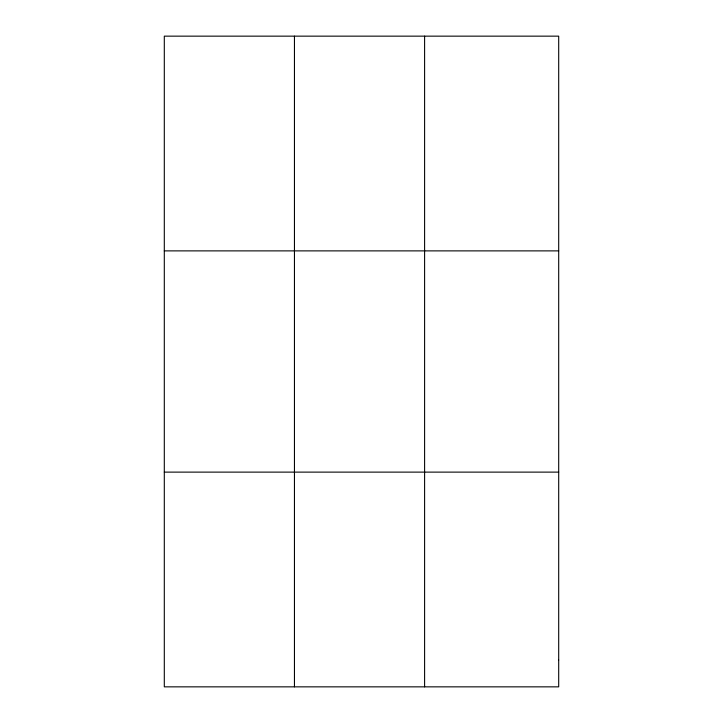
<?xml version="1.0" encoding="UTF-8"?>
<svg xmlns="http://www.w3.org/2000/svg" width="723" height="723" viewBox="0 0 723 723"><rect width="100%" height="100%" fill="white"/><g stroke="black" fill="none" stroke-linecap="round" stroke-linejoin="round"><path stroke-width="1.08" d="M294.451 686.85L294.451 36.15M424.6 686.85L424.6 36.15M164.302 250.881L558.698 250.881M164.302 472.119L558.698 472.119M558.698 660.009L558.698 686.85L164.302 686.85L164.302 36.15L558.698 36.15L558.698 660.009"/></g></svg>
